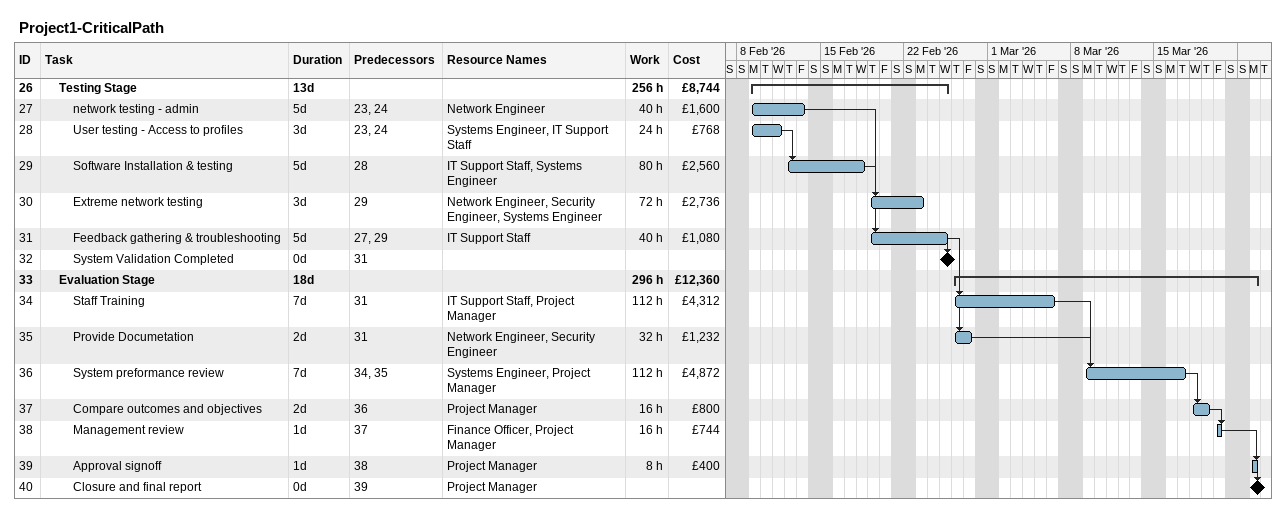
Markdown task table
Project1-CriticalPath

| ID | Level | Task | Duration | Start | Finish | Predecessors | Resources | Work (h) | Cost (£) |
|---|---|---|---|---|---|---|---|---|---|
| 26 | 2 | **Testing Stage** | 13d | 2026-02-09 | 2026-02-25 |  |  | 256 | 8744 |
| 27 | 3 | network testing - admin | 5d | 2026-02-09 | 2026-02-13 | 23, 24 | Network Engineer | 40 | 1600 |
| 28 | 3 | User testing - Access to profiles | 3d | 2026-02-09 | 2026-02-11 | 23, 24 | Systems Engineer, IT Support Staff | 24 | 768 |
| 29 | 3 | Software Installation & testing | 5d | 2026-02-12 | 2026-02-18 | 28 | IT Support Staff, Systems Engineer | 80 | 2560 |
| 30 | 3 | Extreme network testing | 3d | 2026-02-19 | 2026-02-23 | 29 | Network Engineer, Security Engineer, Systems Engineer | 72 | 2736 |
| 31 | 3 | Feedback gathering & troubleshooting | 5d | 2026-02-19 | 2026-02-25 | 27, 29 | IT Support Staff | 40 | 1080 |
| 32 | 3 | System Validation Completed | 0d | 2026-02-25 | 2026-02-25 | 31 |  |  |  |
| 33 | 2 | **Evaluation Stage** | 18d | 2026-02-26 | 2026-03-23 |  |  | 296 | 12360 |
| 34 | 3 | Staff Training | 7d | 2026-02-26 | 2026-03-06 | 31 | IT Support Staff, Project Manager | 112 | 4312 |
| 35 | 3 | Provide Documetation | 2d | 2026-02-26 | 2026-02-27 | 31 | Network Engineer, Security Engineer | 32 | 1232 |
| 36 | 3 | System preformance review | 7d | 2026-03-09 | 2026-03-17 | 34, 35 | Systems Engineer, Project Manager | 112 | 4872 |
| 37 | 3 | Compare outcomes and objectives | 2d | 2026-03-18 | 2026-03-19 | 36 | Project Manager | 16 | 800 |
| 38 | 3 | Management review | 1d | 2026-03-20 | 2026-03-20 | 37 | Finance Officer, Project Manager | 16 | 744 |
| 39 | 3 | Approval signoff | 1d | 2026-03-23 | 2026-03-23 | 38 | Project Manager | 8 | 400 |
| 40 | 3 | Closure and final report | 0d | 2026-03-23 | 2026-03-23 | 39 | Project Manager |  |  |
